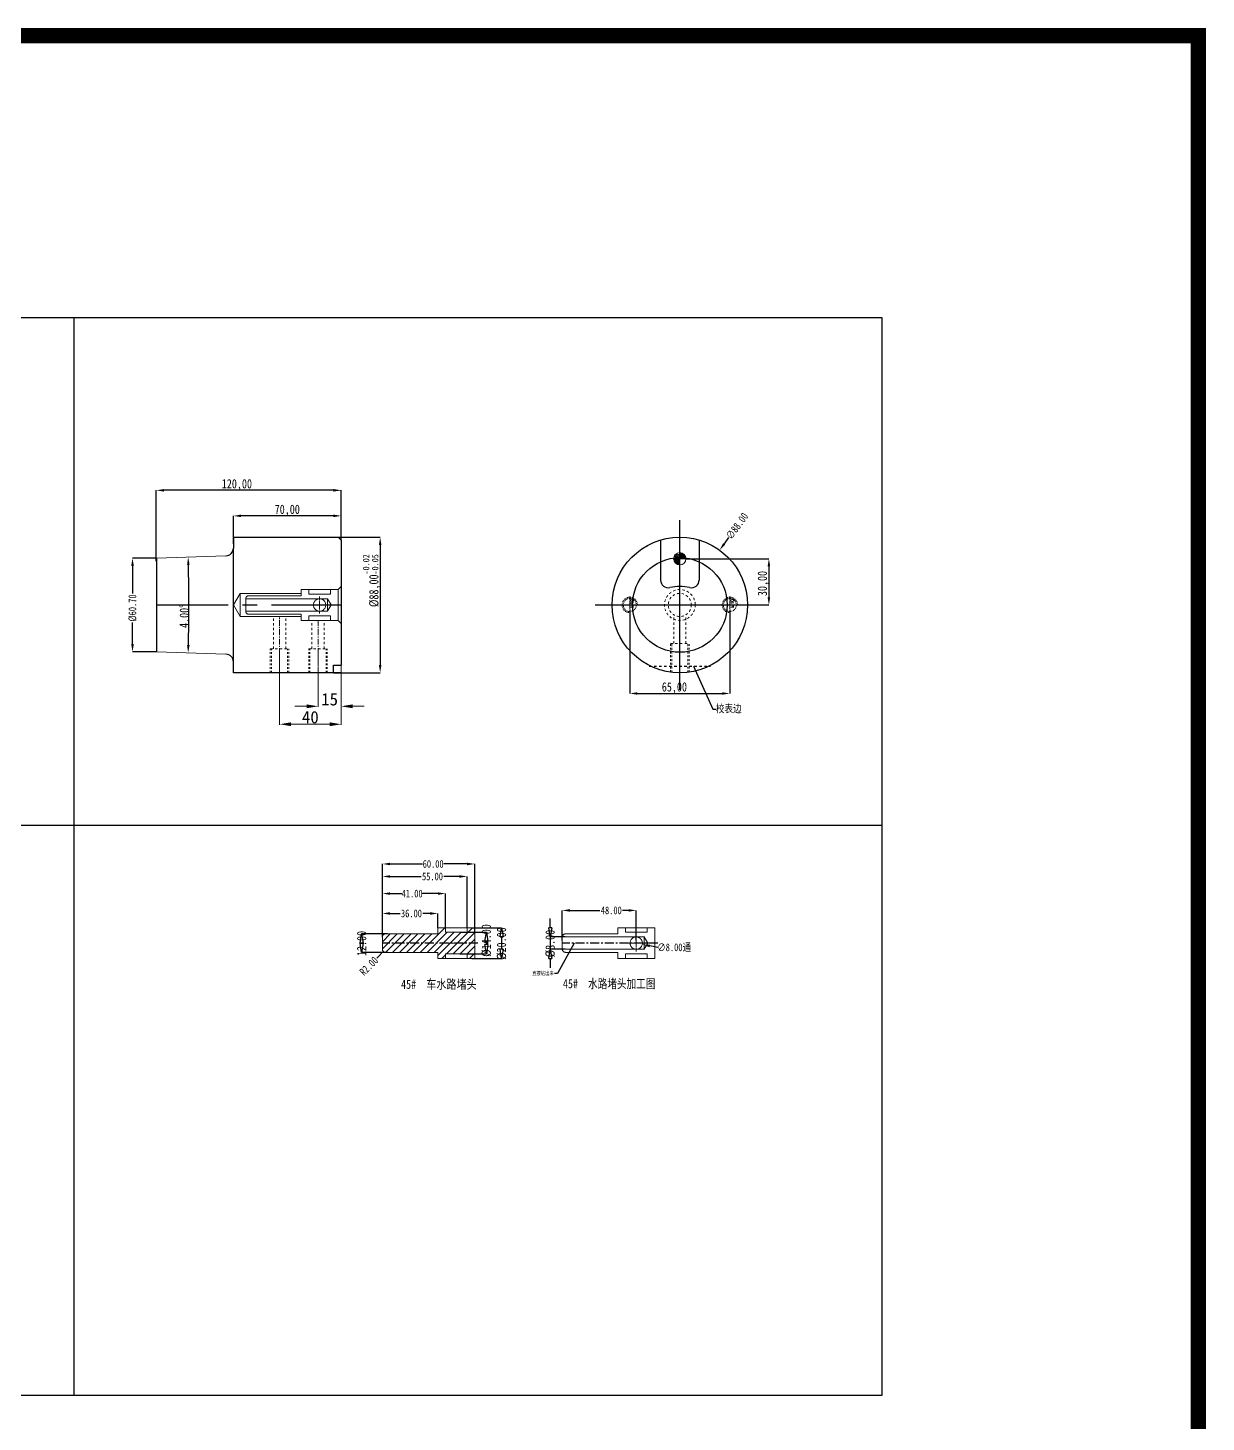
# Model space of a CAD drawing. Header units: millimetres. Extents: x 97 to 1722, y -6063 to 1553.
# Drawn here: x 957 to 1722, y 647 to 1553 of the extents above; entities that cross this region are included whole.
import ezdxf

# ---------------------------------------------------------------- set-up
doc = ezdxf.new("R2010")
doc.units = ezdxf.units.MM
doc.header["$LTSCALE"] = 16.335
doc.header["$PDMODE"] = 3
doc.header["$PDSIZE"] = 0.3125
for name, pattern in [('CENTER', [0.6, 0.375, -0.075, 0.075, -0.075]), ('HIDDEN', [0.2, 0.1, -0.1]), ('HIDDENX2', [0.75, 0.5, -0.25])]:
    doc.linetypes.add(name, pattern=pattern)
doc.layers.get('0').update_dxf_attribs({"linetype": 'CONTINUOUS'})
doc.layers.get('Defpoints').update_dxf_attribs({"linetype": 'CONTINUOUS'})
for name, color, linetype, lineweight in [('cool', 153, 'HIDDEN', 9), ('dim', 82, 'CONTINUOUS', 9), ('epin', 13, 'CONTINUOUS', 9), ('screw', 33, 'CONTINUOUS', 13), ('虚线', 6, 'HIDDENX2', 13)]:
    doc.layers.add(name, color=color, linetype=linetype, lineweight=lineweight)
doc.layers.add('DEFAULT_2', color=8, linetype='HIDDEN')
doc.styles.get("Standard").update_dxf_attribs({"font": 'txt', "width": 0.8})
doc.styles.add('TXT', font='txt.shx', dxfattribs={"bigfont": 'gbcbig.shx'})
doc.styles.add('TXT05', font='txt.shx', dxfattribs={"width": 0.5, "bigfont": 'gbcbig.shx'})
doc.styles.add('字体', font='SimSun.ttf', dxfattribs={"height": 8})
doc.dimstyles.new('AM_ISO', dxfattribs={"dimtxt": 5, "dimasz": 3, "dimexe": 0.5, "dimexo": 0, "dimgap": 0.5, "dimtad": 1, "dimdec": 1, "dimdsep": 46, "dimtxsty": '字体', "dimcen": 0, "dimclrd": 4, "dimclre": 4, "dimclrt": 4, "dimadec": 0, "dimazin": 2, "dimtp": 0.1, "dimtm": 0.1, "dimtfac": 0.71, "dimtdec": 1, "dimtofl": 0, "dimtmove": 0, "dimatfit": 3, "dimfxl": 0, "dimlwd": 13, "dimlwe": 13, "dimarcsym": 0})
doc.dimstyles.new('mold', dxfattribs={"dimtxt": 6, "dimasz": 5, "dimexe": 0, "dimexo": 0, "dimgap": 0, "dimtad": 1, "dimzin": 1, "dimtxsty": 'Standard', "dimcen": 0, "dimclrd": 4, "dimclre": 4, "dimclrt": 6, "dimazin": 0, "dimtfac": 1, "dimtofl": 0, "dimtmove": 0, "dimatfit": 3, "dimfxl": 0, "dimarcsym": 0})
doc.dimstyles.get("Standard").update_dxf_attribs({"dimtxt": 0.15625, "dimasz": 0.1875, "dimexe": 0.125, "dimexo": 0.0625, "dimtad": 0, "dimtih": 1, "dimtoh": 1, "dimdsep": 46, "dimtxsty": 'Standard', "dimcen": 0.09, "dimadec": 0, "dimazin": 0, "dimtp": 0.01, "dimtm": 0.01, "dimtfac": 1, "dimtofl": 0, "dimtmove": 0, "dimatfit": 3, "dimfxl": 0, "dimtolj": 1, "dimarcsym": 0})
doc.dimstyles.new('STANDARD$0', dxfattribs={"dimscale": 2, "dimtxt": 3, "dimasz": 3, "dimexe": 1.25, "dimexo": 0.625, "dimgap": 0.5, "dimtad": 0, "dimdsep": 46, "dimlunit": 6, "dimtxsty": 'Standard', "dimblk": 'CLOSEDBLANK', "dimcen": 0, "dimclrt": 2, "dimazin": 2, "dimtfac": 2, "dimtmove": 1, "dimatfit": 3, "dimfxl": 0, "dimtolj": 1, "dimtzin": 0, "dimarcsym": 0})

# ---------------------------------------------------------------- blocks, each defined once
blk = doc.blocks.new('_ClosedBlank')
at = {"color": 0, "linetype": 'ByBlock', "lineweight": -2}
for p, q in [((-1, 0.17), (0, 0)), ((-1, 0.17), (-1, -0.17)), ((0, 0), (-1, -0.17))]:
    blk.add_line(p, q, dxfattribs=at)
blk = doc.blocks.new('*D73')
at = {"color": 6, "lineweight": -2}
for p, q in [((1190.55, 964.53), (1173.84, 964.53)), ((1190.55, 952.53), (1173.84, 952.53))]:
    blk.add_line(p, q, dxfattribs=at)
at = {"layer": 'Defpoints', "color": 0}
for p in [(1190.55, 964.53), (1173.84, 952.53), (1190.55, 952.53)]:
    blk.add_point(p, dxfattribs=at)
at = {"color": 6, "lineweight": -2, "xscale": 6, "yscale": 6, "zscale": 6}
for p, rotation in [((1173.84, 964.53), 90), ((1173.84, 952.53), 270)]:
    blk.add_blockref('_ClosedBlank', p, dxfattribs=dict(at, rotation=rotation))
at = {"color": 4, "insert": (1173.84, 958.3), "char_height": 6, "attachment_point": 5, "rotation": 90}
blk.add_mtext('\\A1;12.00', dxfattribs=at)
blk = doc.blocks.new('*D74')
at = {"color": 4, "lineweight": -2}
for p, q in [((1187.31, 962.53), (1187.31, 977.78)), ((1192.31, 977.78), (1198.84, 977.78)), ((1218.31, 977.78), (1213.51, 977.78)), ((1223.31, 968.53), (1223.31, 977.78))]:
    blk.add_line(p, q, dxfattribs=at)
at = {"color": 4}
for points in [[(1192.31, 978.62), (1192.31, 976.95), (1187.31, 977.78)], [(1218.31, 978.62), (1218.31, 976.95), (1223.31, 977.78)]]:
    blk.add_solid(points, dxfattribs=at)
at = {"layer": 'Defpoints', "color": 0}
for p in [(1223.31, 977.78), (1187.31, 962.53), (1223.31, 968.53)]:
    blk.add_point(p, dxfattribs=at)
at = {"color": 6, "insert": (1206.17, 977.78), "char_height": 5, "attachment_point": 5}
blk.add_mtext('\\A1;36.00', dxfattribs=at)
blk = doc.blocks.new('*D75')
at = {"color": 4, "lineweight": -2}
for p, q in [((1187.31, 962.53), (1187.31, 990.69)), ((1192.31, 990.69), (1199.98, 990.69)), ((1223.31, 990.69), (1213.31, 990.69)), ((1228.31, 968.53), (1228.31, 990.69))]:
    blk.add_line(p, q, dxfattribs=at)
at = {"color": 4}
for points in [[(1192.31, 991.52), (1192.31, 989.86), (1187.31, 990.69)], [(1223.31, 991.52), (1223.31, 989.86), (1228.31, 990.69)]]:
    blk.add_solid(points, dxfattribs=at)
at = {"layer": 'Defpoints', "color": 0}
for p in [(1228.31, 990.69), (1187.31, 962.53), (1228.31, 968.53)]:
    blk.add_point(p, dxfattribs=at)
at = {"color": 6, "insert": (1206.64, 990.69), "char_height": 5, "attachment_point": 5}
blk.add_mtext('\\A1;41.00', dxfattribs=at)
blk = doc.blocks.new('*D76')
at = {"color": 4, "lineweight": -2}
for p, q in [((1187.31, 962.53), (1187.31, 1001.8)), ((1192.31, 1001.8), (1212.5, 1001.8)), ((1237.31, 1001.8), (1227.17, 1001.8)), ((1242.31, 968.53), (1242.31, 1001.8))]:
    blk.add_line(p, q, dxfattribs=at)
at = {"color": 4}
for points in [[(1192.31, 1002.63), (1192.31, 1000.96), (1187.31, 1001.8)], [(1237.31, 1002.63), (1237.31, 1000.96), (1242.31, 1001.8)]]:
    blk.add_solid(points, dxfattribs=at)
at = {"layer": 'Defpoints', "color": 0}
for p in [(1242.31, 1001.8), (1187.31, 962.53), (1242.31, 968.53)]:
    blk.add_point(p, dxfattribs=at)
at = {"color": 6, "insert": (1219.84, 1001.8), "char_height": 5, "attachment_point": 5}
blk.add_mtext('\\A1;55.00', dxfattribs=at)
blk = doc.blocks.new('*D77')
at = {"color": 4, "lineweight": -2}
for p, q in [((1187.31, 962.37), (1187.31, 1009.92)), ((1192.31, 1009.92), (1213.27, 1009.92)), ((1242.31, 1009.92), (1227.27, 1009.92)), ((1247.31, 964.81), (1247.31, 1009.92))]:
    blk.add_line(p, q, dxfattribs=at)
at = {"color": 4}
for points in [[(1192.31, 1010.75), (1192.31, 1009.09), (1187.31, 1009.92)], [(1242.31, 1010.75), (1242.31, 1009.09), (1247.31, 1009.92)]]:
    blk.add_solid(points, dxfattribs=at)
at = {"layer": 'Defpoints', "color": 0}
for p in [(1247.31, 1009.92), (1187.31, 962.37), (1247.31, 964.81)]:
    blk.add_point(p, dxfattribs=at)
at = {"color": 6, "insert": (1220.27, 1009.92), "char_height": 5, "attachment_point": 5}
blk.add_mtext('\\A1;60.00', dxfattribs=at)
blk = doc.blocks.new('*D78')
at = {"color": 6, "lineweight": -2}
for p, q in [((1237.66, 965.53), (1254.84, 965.53)), ((1237.66, 951.53), (1254.84, 951.53)), ((1254.84, 959.53), (1254.84, 957.53))]:
    blk.add_line(p, q, dxfattribs=at)
at = {"layer": 'Defpoints', "color": 0}
for p in [(1237.66, 965.53), (1237.66, 951.53), (1254.84, 951.53)]:
    blk.add_point(p, dxfattribs=at)
at = {"color": 6, "lineweight": -2, "xscale": 6, "yscale": 6, "zscale": 6}
for p, rotation in [((1254.84, 965.53), 90), ((1254.84, 951.53), 270)]:
    blk.add_blockref('_ClosedBlank', p, dxfattribs=dict(at, rotation=rotation))
at = {"color": 4, "insert": (1254.84, 960.22), "char_height": 6, "attachment_point": 5, "rotation": 90}
blk.add_mtext('\\A1;%%c14.00', dxfattribs=at)
blk = doc.blocks.new('*D79')
at = {"color": 4, "lineweight": -2}
blk.add_line((1366.02, 955.58), (1360.9, 956.66), dxfattribs=at)
at = {"color": 4}
blk.add_solid([(1361.07, 957.48), (1360.73, 955.85), (1356.01, 957.7)], dxfattribs=at)
at = {"layer": 'Defpoints', "color": 0}
for p in [(1348.18, 959.36), (1356.01, 957.7)]:
    blk.add_point(p, dxfattribs=at)
at = {"color": 6, "insert": (1376.75, 955.58), "char_height": 5, "attachment_point": 5}
blk.add_mtext('\\A1;∅8.00{\\fSimSun|b0|i0|c134|p2;通}', dxfattribs=at)
blk = doc.blocks.new('*D80')
at = {"color": 4, "lineweight": -2}
for p, q in [((1304.1, 960.25), (1304.1, 979.76)), ((1309.1, 979.76), (1328.55, 979.76)), ((1347.1, 979.76), (1343.21, 979.76)), ((1352.1, 960.25), (1352.1, 979.76))]:
    blk.add_line(p, q, dxfattribs=at)
at = {"color": 4}
for points in [[(1309.1, 980.59), (1309.1, 978.92), (1304.1, 979.76)], [(1347.1, 980.59), (1347.1, 978.92), (1352.1, 979.76)]]:
    blk.add_solid(points, dxfattribs=at)
at = {"layer": 'Defpoints', "color": 0}
for p in [(1304.1, 979.76), (1304.1, 960.25), (1352.1, 960.25)]:
    blk.add_point(p, dxfattribs=at)
at = {"color": 6, "insert": (1335.88, 979.76), "char_height": 5, "attachment_point": 5}
blk.add_mtext('\\A1;48.00', dxfattribs=at)
blk = doc.blocks.new('*D81')
at = {"color": 6, "lineweight": -2}
for p, q in [((1296.28, 968.53), (1296.28, 974.53)), ((1306.06, 962.53), (1296.28, 962.53)), ((1296.28, 962.53), (1296.28, 954.53)), ((1306.06, 954.53), (1296.28, 954.53)), ((1296.28, 948.53), (1296.28, 942.53))]:
    blk.add_line(p, q, dxfattribs=at)
at = {"layer": 'Defpoints', "color": 0}
for p in [(1306.06, 962.53), (1296.28, 954.53), (1306.06, 954.53)]:
    blk.add_point(p, dxfattribs=at)
at = {"color": 6, "lineweight": -2, "xscale": 6, "yscale": 6, "zscale": 6}
for p, rotation in [((1296.28, 962.53), 270), ((1296.28, 954.53), 90)]:
    blk.add_blockref('_ClosedBlank', p, dxfattribs=dict(at, rotation=rotation))
at = {"color": 4, "insert": (1296.28, 958.21), "char_height": 6, "attachment_point": 5, "rotation": 90}
blk.add_mtext('\\A1;%%c8.00', dxfattribs=at)
blk = doc.blocks.new('*D82')
at = {"color": 6, "lineweight": -2}
for p, q in [((1245.37, 968.53), (1264.72, 968.53)), ((1264.72, 962.53), (1264.72, 954.53)), ((1245.37, 948.53), (1264.72, 948.53))]:
    blk.add_line(p, q, dxfattribs=at)
at = {"layer": 'Defpoints', "color": 0}
for p in [(1245.37, 968.53), (1245.37, 948.53), (1264.72, 948.53)]:
    blk.add_point(p, dxfattribs=at)
at = {"color": 6, "lineweight": -2, "xscale": 6, "yscale": 6, "zscale": 6}
for p, rotation in [((1264.72, 968.53), 90), ((1264.72, 948.53), 270)]:
    blk.add_blockref('_ClosedBlank', p, dxfattribs=dict(at, rotation=rotation))
at = {"color": 4, "insert": (1264.72, 958.21), "char_height": 6, "attachment_point": 5, "rotation": 90}
blk.add_mtext('\\A1;%%c20.00', dxfattribs=at)
blk = doc.blocks.new('*D83')
at = {"color": 6, "lineweight": -2}
blk.add_line((1183.67, 948.85), (1185.79, 950.98), dxfattribs=at)
at = {"color": 6}
blk.add_solid([(1185.43, 951.33), (1186.14, 950.63), (1187.9, 953.11)], dxfattribs=at)
at = {"layer": 'Defpoints', "color": 0}
for p in [(1187.9, 953.11), (1189.31, 954.53)]:
    blk.add_point(p, dxfattribs=at)
at = {"color": 4, "insert": (1178.51, 943.64), "char_height": 5, "attachment_point": 5, "rotation": 45.25651}
blk.add_mtext('\\A1;R2.00', dxfattribs=at)
blk = doc.blocks.new('screw_m10_g')
at = {"layer": 'screw', "color": 1, "linetype": 'CENTER', "ltscale": 0.310989}
for p, q in [((-5.5, 0), (5.5, 0)), ((0, -5.5), (0, 5.5))]:
    blk.add_line(p, q, dxfattribs=at)
at = {"layer": 'screw', "color": 33, "linetype": 'HIDDEN', "ltscale": 0.310989}
blk.add_circle((0, 0), 4.25, dxfattribs=at)
at = {"layer": 'screw', "color": 92, "linetype": 'HIDDEN', "ltscale": 0.310989}
blk.add_arc((0, 0), 5, 270, 180, dxfattribs=at)
at = {"layer": 'screw', "color": 6, "style": 'TXT'}
blk.add_text('M10', height=2, dxfattribs=at).set_placement((-1.7, -2.5))
blk = doc.blocks.new('*D96')
at = {"color": 4, "lineweight": -2}
for p, q in [((1347.89, 1175.1), (1347.89, 1120.64)), ((1412.89, 1174.85), (1412.89, 1120.64)), ((1352.89, 1120.64), (1407.89, 1120.64))]:
    blk.add_line(p, q, dxfattribs=at)
at = {"color": 4}
for points in [[(1352.89, 1121.47), (1352.89, 1119.81), (1347.89, 1120.64)], [(1407.89, 1121.47), (1407.89, 1119.81), (1412.89, 1120.64)]]:
    blk.add_solid(points, dxfattribs=at)
at = {"layer": 'Defpoints', "color": 0}
for p in [(1347.89, 1175.1), (1412.89, 1174.85), (1412.89, 1120.64)]:
    blk.add_point(p, dxfattribs=at)
at = {"color": 6, "insert": (1376.86, 1124.14), "char_height": 6, "attachment_point": 5}
blk.add_mtext('65,00', dxfattribs=at)
blk = doc.blocks.new('epin_ejp_8')
at = {"layer": 'epin'}
h = blk.add_hatch(dxfattribs=at)
h.set_pattern_fill('_ANSI31', color=123, scale=0.2, angle=90, style=0)
h.set_pattern_definition([(135, (-2379.60465, -763.0214), (-0.4490128, -0.4490128), [])])
h.paths.add_polyline_path([(0, 4, 0.414214), (-4, 0), (0, 0)])
h.paths.add_polyline_path([(4, 0), (0, 0), (0, -4, 0.414214)])
at = {"layer": 'epin', "color": 1, "linetype": 'CENTER', "ltscale": 0.248791}
for p, q in [((-4.4, 0), (4.4, 0)), ((0, -4.4), (0, 4.4))]:
    blk.add_line(p, q, dxfattribs=at)
at = {"layer": 'epin'}
blk.add_circle((0, 0), 4, dxfattribs=at)
at = {"layer": 'epin', "color": 6, "style": 'TXT05', "width": 0.5}
blk.add_text('%%c8', height=2.8, dxfattribs=at).set_placement((0.16, 0.4))
blk = doc.blocks.new('*D97')
at = {"color": 4, "lineweight": -2}
for p, q in [((1384.79, 1208.1), (1438.21, 1208.1)), ((1438.21, 1203.1), (1438.21, 1183.1)), ((1400.54, 1178.1), (1438.21, 1178.1))]:
    blk.add_line(p, q, dxfattribs=at)
at = {"color": 4}
for points in [[(1437.37, 1203.1), (1439.04, 1203.1), (1438.21, 1208.1)], [(1437.37, 1183.1), (1439.04, 1183.1), (1438.21, 1178.1)]]:
    blk.add_solid(points, dxfattribs=at)
at = {"layer": 'Defpoints', "color": 0}
for p in [(1384.79, 1208.1), (1400.54, 1178.1), (1438.21, 1178.1)]:
    blk.add_point(p, dxfattribs=at)
at = {"color": 6, "insert": (1434.71, 1192.03), "char_height": 6, "attachment_point": 5, "rotation": 90}
blk.add_mtext('30,00', dxfattribs=at)
blk = doc.blocks.new('*D98')
at = {"color": 4, "lineweight": -2}
blk.add_line((1412.06, 1221.83), (1409.13, 1217.78), dxfattribs=at)
at = {"color": 4}
blk.add_solid([(1408.46, 1218.27), (1409.81, 1217.3), (1406.2, 1213.73)], dxfattribs=at)
at = {"layer": 'Defpoints', "color": 0}
for p in [(1406.2, 1213.73), (1354.59, 1142.46)]:
    blk.add_point(p, dxfattribs=at)
at = {"color": 6, "insert": (1417.54, 1229.39), "char_height": 5, "attachment_point": 5, "rotation": 54.09208}
blk.add_mtext('\\A1;∅88.00', dxfattribs=at)
blk = doc.blocks.new('*D101')
at = {"color": 4, "lineweight": -2}
for p, q in [((1090.56, 1217.87), (1090.56, 1235.96)), ((1155.56, 1235.96), (1095.56, 1235.96)), ((1160.56, 1220.1), (1160.56, 1235.96))]:
    blk.add_line(p, q, dxfattribs=at)
at = {"color": 4}
for points in [[(1095.56, 1236.8), (1095.56, 1235.13), (1090.56, 1235.96)], [(1155.56, 1236.8), (1155.56, 1235.13), (1160.56, 1235.96)]]:
    blk.add_solid(points, dxfattribs=at)
at = {"layer": 'Defpoints', "color": 0}
for p in [(1090.56, 1235.96), (1090.56, 1217.87), (1160.56, 1220.1)]:
    blk.add_point(p, dxfattribs=at)
at = {"color": 6, "insert": (1125.56, 1239.46), "char_height": 6, "attachment_point": 5}
blk.add_mtext('70,00', dxfattribs=at)
blk = doc.blocks.new('*D102')
at = {"color": 4, "lineweight": -2}
for p, q in [((1040.56, 1206.63), (1040.56, 1252.54)), ((1155.56, 1252.54), (1045.56, 1252.54)), ((1160.56, 1220.1), (1160.56, 1252.54))]:
    blk.add_line(p, q, dxfattribs=at)
at = {"color": 4}
for points in [[(1045.56, 1253.38), (1045.56, 1251.71), (1040.56, 1252.54)], [(1155.56, 1253.38), (1155.56, 1251.71), (1160.56, 1252.54)]]:
    blk.add_solid(points, dxfattribs=at)
at = {"layer": 'Defpoints', "color": 0}
for p in [(1040.56, 1252.54), (1160.56, 1220.1), (1040.56, 1206.63)]:
    blk.add_point(p, dxfattribs=at)
at = {"color": 6, "insert": (1092.87, 1256.04), "char_height": 6, "attachment_point": 5}
blk.add_mtext('120,00', dxfattribs=at)
blk = doc.blocks.new('*D105')
at = {"color": 4, "lineweight": -2}
for p, q in [((1040.56, 1208.45), (1025.11, 1208.45)), ((1025.11, 1203.45), (1025.11, 1185.48)), ((1025.11, 1152.75), (1025.11, 1166.82)), ((1040.56, 1147.75), (1025.11, 1147.75))]:
    blk.add_line(p, q, dxfattribs=at)
at = {"color": 4}
for points in [[(1024.28, 1203.45), (1025.94, 1203.45), (1025.11, 1208.45)], [(1024.28, 1152.75), (1025.94, 1152.75), (1025.11, 1147.75)]]:
    blk.add_solid(points, dxfattribs=at)
at = {"layer": 'Defpoints', "color": 0}
for p in [(1040.56, 1208.45), (1025.11, 1147.75), (1040.56, 1147.75)]:
    blk.add_point(p, dxfattribs=at)
at = {"color": 6, "insert": (1025.11, 1176.15), "char_height": 5, "attachment_point": 5, "rotation": 90}
blk.add_mtext('\\A1;%%c60.70', dxfattribs=at)
blk = doc.blocks.new('*D104')
at = {"color": 4, "linetype": 'Continuous', "lineweight": -2}
blk.add_arc((171.48, 1178.1), 890.25, 358.3218, 1.6782, dxfattribs=at)
at = {"color": 4}
for points in [[(1060.52, 1204.14), (1062.18, 1204.2), (1061.19, 1209.17)], [(1062.18, 1152), (1060.52, 1152.05), (1061.19, 1147.03)]]:
    blk.add_solid(points, dxfattribs=at)
at = {"layer": 'Defpoints', "color": 0}
for p in [(1030.56, 1208.1), (1085.74, 1210.02), (1061.67, 1188.46), (1030.56, 1148.1), (1085.74, 1146.17)]:
    blk.add_point(p, dxfattribs=at)
at = {"color": 6, "insert": (1058.7, 1170.89), "char_height": 6, "attachment_point": 5, "rotation": 89.53451}
blk.add_mtext('4.00°', dxfattribs=at)
blk = doc.blocks.new('*D103')
at = {"color": 4, "lineweight": -2}
for p, q in [((1158.56, 1222.1), (1185.86, 1222.1)), ((1185.86, 1217.1), (1185.86, 1139.1)), ((1155.56, 1134.1), (1185.86, 1134.1))]:
    blk.add_line(p, q, dxfattribs=at)
at = {"color": 4}
for points in [[(1185.03, 1217.1), (1186.69, 1217.1), (1185.86, 1222.1)], [(1185.03, 1139.1), (1186.69, 1139.1), (1185.86, 1134.1)]]:
    blk.add_solid(points, dxfattribs=at)
at = {"layer": 'Defpoints', "color": 0}
for p in [(1158.56, 1222.1), (1155.56, 1134.1), (1185.86, 1134.1)]:
    blk.add_point(p, dxfattribs=at)
at = {"color": 6, "insert": (1180.46, 1193.91), "char_height": 6, "attachment_point": 5, "rotation": 90}
blk.add_mtext('%%C88,00{\\H0.7x;\\S-0.02^ -0.05;}', dxfattribs=at)
blk = doc.blocks.new('*D106')
at = {"color": 4, "linetype": 'Continuous', "lineweight": 15}
for p, q in [((1160.56, 1141.2), (1160.56, 1100.36)), ((1120.56, 1138.77), (1120.56, 1100.36)), ((1128.06, 1100.66), (1153.06, 1100.66))]:
    blk.add_line(p, q, dxfattribs=at)
at = {"color": 4}
for points in [[(1128.06, 1101.91), (1128.06, 1099.41), (1120.56, 1100.66)], [(1153.06, 1101.91), (1153.06, 1099.41), (1160.56, 1100.66)]]:
    blk.add_solid(points, dxfattribs=at)
at = {"layer": 'Defpoints', "color": 0}
for p in [(1160.56, 1141.5), (1120.56, 1139.07), (1160.56, 1100.66)]:
    blk.add_point(p, dxfattribs=at)
at = {"color": 4, "insert": (1140.56, 1105.16), "char_height": 8, "attachment_point": 5, "style": '字体'}
blk.add_mtext('40', dxfattribs=at)
blk = doc.blocks.new('*D107')
at = {"color": 4, "linetype": 'Continuous', "lineweight": 15}
for p, q in [((1160.56, 1141.5), (1160.56, 1112)), ((1145.56, 1138.2), (1145.56, 1112)), ((1138.06, 1112.3), (1130.56, 1112.3)), ((1168.06, 1112.3), (1175.56, 1112.3))]:
    blk.add_line(p, q, dxfattribs=at)
at = {"color": 4}
for points in [[(1138.06, 1113.55), (1138.06, 1111.05), (1145.56, 1112.3)], [(1168.06, 1113.55), (1168.06, 1111.05), (1160.56, 1112.3)]]:
    blk.add_solid(points, dxfattribs=at)
at = {"layer": 'Defpoints', "color": 0}
for p in [(1160.56, 1141.8), (1145.56, 1138.5), (1145.56, 1112.3)]:
    blk.add_point(p, dxfattribs=at)
at = {"color": 4, "insert": (1153.06, 1116.8), "char_height": 8, "attachment_point": 5, "style": '字体'}
blk.add_mtext('15', dxfattribs=at)

msp = doc.modelspace()

# ---------------------------------------------------------------- hatches: boundary and pattern name
h = msp.add_hatch()
h.set_pattern_fill('ANSI31', color=4, style=0)
h.set_pattern_definition([(45, (0, 171.698), (-2.245064, 2.245064), [])])
h.paths.add_polyline_path([(1228.306, 965.53), (1228.306, 968.53), (1223.306, 968.53), (1223.306, 964.53), (1189.306, 964.53, 0.4142136), (1187.306, 962.53), (1187.306, 958.53), (1247.306, 958.53), (1247.306, 968.53), (1242.306, 968.53), (1242.306, 965.53)])
h.paths.add_polyline_path([(1187.306, 958.53), (1187.306, 954.53, 0.4142136), (1189.306, 952.53), (1223.306, 952.53), (1223.306, 948.53), (1228.306, 948.53), (1228.306, 951.53), (1242.306, 951.53), (1242.306, 948.53), (1247.306, 948.53), (1247.306, 958.53)])

# ---------------------------------------------------------------- linework, layer by layer
at = {"ltscale": 0.5}
for p, q in [((986.902, 1364.778), (986.902, 664.739)), ((298.132, 1035.152), (986.902, 1035.152))]:
    msp.add_line(p, q, dxfattribs=at)
at = {"color": 1, "linetype": 'CENTER', "ltscale": 50.8}
for p, q in [((1380.394, 1123.097), (1380.394, 1233.097)), ((1325.394, 1178.097), (1435.394, 1178.097))]:
    msp.add_line(p, q, dxfattribs=at)
for p, q in [((1090.565, 1222.097), (1090.565, 1215.02)), ((1090.565, 1222.097), (1158.565, 1222.096)), ((1090.565, 1141.173), (1090.565, 1215.02)), ((1158.565, 1222.096), (1160.565, 1220.096)), ((1160.565, 1220.096), (1160.565, 1139.097)), ((1040.565, 1208.446), (1040.565, 1147.747)), ((1090.565, 1134.096), (1090.565, 1141.173)), ((1160.565, 1134.096), (1090.565, 1134.096)), ((1155.565, 1134.097), (1155.565, 1139.097)), ((1155.565, 1139.097), (1160.565, 1139.097)), ((986.902, 1035.152), (1511.423, 1035.152))]:
    msp.add_line(p, q)
at = {"color": 3}
for p, q in [((1367.894, 1220.284), (1367.894, 1194.284)), ((1392.894, 1220.284), (1392.894, 1194.284))]:
    msp.add_line(p, q, dxfattribs=at)
at = {"lineweight": 0}
for p, q in [((1040.565, 1208.446), (1085.739, 1210.024)), ((1040.565, 1147.748), (1085.739, 1146.17))]:
    msp.add_line(p, q, dxfattribs=at)
at = {"color": 1, "linetype": 'CENTER', "ltscale": 7.62}
msp.add_line((1040.565, 1178.097), (1160.565, 1178.097), dxfattribs=at)
at = {"color": 1, "linetype": 'CENTER', "ltscale": 0.970285}
for p, q in [((1249.306, 958.53), (1187.306, 958.53)), ((1366.097, 958.53), (1304.097, 958.53))]:
    msp.add_line(p, q, dxfattribs=at)
at = {"color": 3, "const_width": 10}
msp.add_lwpolyline([(102.476, 1547.832), (1717.02, 1547.832), (1717.02, -6057.882), (102.476, -6057.882)], close=True, dxfattribs=at)
msp.add_lwpolyline([(298.132, 1364.778), (1511.423, 1364.778), (1511.423, 664.739), (298.132, 664.739)], close=True)
for radius in [44, 30.7]:
    msp.add_circle((1380.394, 1178.097), radius)
for centre, start, end in [((1085.565, 1215.02), 272, 359.999994), ((1085.565, 1141.173), 0, 88)]:
    msp.add_arc(centre, 5, start, end)
at = {"color": 3}
for centre, radius, start, end in [((1372.894, 1194.284), 5, 180, 282.373625), ((1380.394, 1160.097), 30, 77.626375, 102.373625), ((1387.894, 1194.284), 5, 257.626375, 0)]:
    msp.add_arc(centre, radius, start, end, dxfattribs=at)
at = {"layer": 'cool', "ltscale": 0.932966}
for p, q in [((1116.565, 1149.596), (1116.565, 1170.597)), ((1124.565, 1149.596), (1124.565, 1170.597)), ((1141.565, 1149.596), (1141.565, 1168.097)), ((1149.565, 1149.596), (1149.565, 1168.097)), ((1376.394, 1153.096), (1376.394, 1170.597)), ((1384.394, 1153.096), (1384.394, 1170.597)), ((1374.394, 1153.096), (1386.394, 1153.096)), ((1114.565, 1149.596), (1126.565, 1149.596)), ((1139.565, 1149.596), (1151.565, 1149.596))]:
    msp.add_line(p, q, dxfattribs=at)
at = {"layer": 'cool', "color": 1, "linetype": 'CENTER', "ltscale": 0.621977}
for p, q in [((1120.565, 1134.097), (1120.565, 1170.597)), ((1145.565, 1134.097), (1145.565, 1168.097)), ((1380.394, 1138.096), (1380.394, 1170.597))]:
    msp.add_line(p, q, dxfattribs=at)
at = {"layer": 'cool', "ltscale": 0.932966}
for radius in [10, 7.5]:
    msp.add_circle((1380.394, 1178.097), radius, dxfattribs=at)
at = {"layer": 'DEFAULT_2', "color": 8, "linetype": 'HIDDEN'}
msp.add_line((1360.394, 1138.364), (1400.394, 1138.364), dxfattribs=at)
at = {"layer": 'screw', "color": 92, "linetype": 'HIDDEN', "ltscale": 0.746373}
for p, q in [((1374.394, 1134.465), (1374.394, 1153.096)), ((1386.394, 1134.465), (1386.394, 1153.096)), ((1114.565, 1134.097), (1114.565, 1149.596)), ((1126.565, 1134.097), (1126.565, 1149.596)), ((1139.565, 1134.097), (1139.565, 1149.596)), ((1151.565, 1134.097), (1151.565, 1149.596))]:
    msp.add_line(p, q, dxfattribs=at)
at = {"layer": 'screw', "linetype": 'HIDDEN', "ltscale": 0.746373}
for p, q in [((1375.144, 1134.379), (1375.144, 1153.096)), ((1385.644, 1134.379), (1385.644, 1153.096)), ((1115.315, 1134.097), (1115.315, 1149.596)), ((1125.815, 1134.097), (1125.815, 1149.596)), ((1140.315, 1134.097), (1140.315, 1149.596)), ((1150.815, 1134.097), (1150.815, 1149.596))]:
    msp.add_line(p, q, dxfattribs=at)
at = {"layer": 'screw', "color": 1, "linetype": 'CENTER', "ltscale": 0.466483}
for p, q in [((1120.565, 1134.097), (1120.565, 1149.596)), ((1145.565, 1134.097), (1145.565, 1149.596))]:
    msp.add_line(p, q, dxfattribs=at)
at = {"layer": '虚线', "ltscale": 10}
for p, q in [((1134.565, 1188.097), (1134.565, 1184.097)), ((1158.565, 1188.097), (1134.565, 1188.097)), ((1139.565, 1188.097), (1139.565, 1185.097)), ((1153.565, 1188.097), (1153.565, 1185.097)), ((1158.565, 1188.097), (1160.565, 1190.097)), ((1158.565, 1188.097), (1158.565, 1168.097)), ((1090.565, 1178.097), (1094.895, 1185.597)), ((1090.565, 1178.097), (1094.895, 1170.597)), ((1134.565, 1185.597), (1094.895, 1185.597)), ((1094.895, 1185.597), (1094.895, 1170.597)), ((1098.565, 1182.097), (1151.689, 1182.097)), ((1098.565, 1174.097), (1098.565, 1182.097)), ((1134.565, 1184.097), (1100.565, 1184.097)), ((1153.565, 1185.097), (1139.565, 1185.097)), ((1153.986, 1178.114), (1151.667, 1174.097)), ((1151.687, 1182.097), (1151.669, 1174.101)), ((1153.986, 1178.114), (1151.687, 1182.097)), ((1134.565, 1170.597), (1094.895, 1170.597)), ((1098.565, 1174.097), (1151.667, 1174.097)), ((1134.565, 1172.097), (1100.565, 1172.097)), ((1134.565, 1168.097), (1134.565, 1172.097)), ((1158.565, 1168.097), (1134.565, 1168.097)), ((1139.565, 1168.097), (1139.565, 1171.097)), ((1153.565, 1171.097), (1139.565, 1171.097)), ((1153.565, 1168.097), (1153.565, 1171.097)), ((1158.565, 1168.097), (1160.565, 1166.097)), ((1187.306, 954.53), (1187.306, 962.53)), ((1223.306, 964.53), (1189.306, 964.53)), ((1223.306, 968.53), (1223.306, 964.53)), ((1247.306, 968.53), (1223.306, 968.53)), ((1228.306, 968.53), (1228.306, 965.53)), ((1242.306, 965.53), (1228.306, 965.53)), ((1242.306, 968.53), (1242.306, 965.53)), ((1247.306, 968.53), (1247.306, 948.53)), ((1304.097, 962.53), (1357.222, 962.53)), ((1304.097, 954.53), (1304.097, 962.53)), ((1340.097, 964.53), (1306.097, 964.53)), ((1340.097, 968.53), (1340.097, 964.53)), ((1364.097, 968.53), (1340.097, 968.53)), ((1345.097, 968.53), (1345.097, 965.53)), ((1359.097, 965.53), (1345.097, 965.53)), ((1357.22, 962.53), (1357.201, 954.534)), ((1359.519, 958.547), (1357.22, 962.53)), ((1359.097, 968.53), (1359.097, 965.53)), ((1364.097, 968.53), (1364.097, 948.53)), ((1223.306, 952.53), (1189.306, 952.53)), ((1223.306, 948.53), (1223.306, 952.53)), ((1228.306, 948.53), (1228.306, 951.53)), ((1242.306, 951.53), (1228.306, 951.53)), ((1242.306, 948.53), (1242.306, 951.53)), ((1304.097, 954.53), (1357.199, 954.53)), ((1340.097, 952.53), (1306.097, 952.53)), ((1340.097, 948.53), (1340.097, 952.53)), ((1345.097, 948.53), (1345.097, 951.53)), ((1359.097, 951.53), (1345.097, 951.53)), ((1359.519, 958.547), (1357.199, 954.53)), ((1359.097, 948.53), (1359.097, 951.53)), ((1247.306, 948.53), (1223.306, 948.53)), ((1364.097, 948.53), (1340.097, 948.53))]:
    msp.add_line(p, q, dxfattribs=at)
at = {"layer": '虚线', "color": 1, "linetype": 'CENTER', "ltscale": 0.310989}
for p, q in [((1141.065, 1178.097), (1152.065, 1178.097)), ((1146.565, 1172.597), (1146.565, 1183.597)), ((1352.097, 953.03), (1352.097, 964.03)), ((1229.806, 958.53), (1240.806, 958.53)), ((1346.597, 958.53), (1357.597, 958.53))]:
    msp.add_line(p, q, dxfattribs=at)
at = {"layer": '虚线', "ltscale": 10}
for centre in [(1146.565, 1178.097), (1352.097, 958.53)]:
    msp.add_circle(centre, 4, dxfattribs=at)
for centre, start, end in [((1100.565, 1182.097), 90, 180), ((1100.565, 1174.097), 180, 270), ((1189.306, 962.53), 90, 180), ((1306.097, 962.53), 90, 180), ((1189.306, 954.53), 180, 270), ((1306.097, 954.53), 180, 270)]:
    msp.add_arc(centre, 2, start, end, dxfattribs=at)

# ---------------------------------------------------------------- block references
at = {"layer": 'epin', "ltscale": 0.5, "rotation": 90}
msp.add_blockref('epin_ejp_8', (1380.394, 1208.097), dxfattribs=at)
at = {"layer": 'screw', "color": 4, "rotation": 90}
for p in [(1347.894, 1178.097), (1412.894, 1178.097)]:
    msp.add_blockref('screw_m10_g', p, dxfattribs=at)

# ---------------------------------------------------------------- texts
at = {"char_height": 6, "attachment_point": 1}
for s, insert, width in [('{\\fSimSun|b0|i0|c134|p2;45#  车水路堵头}', (1199.445, 934.827), 71.53055), ('45#  水路堵头加工图', (1304.488, 935.214), 112.70014)]:
    msp.add_mtext(s, dxfattribs=dict(at, insert=insert, width=width))
at = {"layer": 'dim', "color": 4, "insert": (1403.738, 1110.5), "char_height": 5, "attachment_point": 4}
msp.add_mtext('\\A1;{\\fSimSun|b0|i0|c134|p2;校表边}', dxfattribs=at)
at = {"layer": 'dim', "insert": (1298.555, 938.848), "char_height": 2.5, "attachment_point": 6}
msp.add_mtext('\\A1;{\\fSimSun|b0|i0|c134|p2;直接钻出来}', dxfattribs=at)

# ---------------------------------------------------------------- dimensions: what is measured, and where the dimension line sits
at = {"color": 6}
for base, p2, picture, middle in [((1040.565, 1252.543), (1040.565, 1206.628), '*D102', (1092.87, 1252.543)), ((1090.565, 1235.965), (1090.565, 1217.871), '*D101', (1125.565, 1235.965))]:
    dim = msp.add_linear_dim(base=base, p1=(1160.565, 1220.096), p2=p2, dimstyle='mold', dxfattribs=at)
    dim.commit()
    dim.dimension.update_dxf_attribs({"geometry": picture, "text_midpoint": middle, "dimtype": 160})
at = {"color": 3}
dim = msp.add_diameter_dim_2p(p1=(1354.589, 1142.458), p2=(1406.199, 1213.735), dimstyle='Standard', override={"dimtxt": 5, "dimasz": 5, "dimexe": 0, "dimexo": 0, "dimgap": 0, "dimtih": 0, "dimtoh": 0, "dimzin": 0, "dimcen": 0, "dimclrd": 4, "dimclre": 4, "dimclrt": 6, "dimtp": 0, "dimtm": 0, "dimtzin": 0}, dxfattribs=at)
dim.commit()
dim.dimension.update_dxf_attribs({"geometry": '*D98', "text_midpoint": (1417.538, 1229.394)})
at = {"color": 6}
dim = msp.add_linear_dim(base=(1185.858, 1134.097), p1=(1158.565, 1222.096), p2=(1155.565, 1134.097), angle=90, text='%%C<>{\\H0.7x;\\S-0.02^ -0.05;}', dimstyle='mold', dxfattribs=at)
dim.commit()
dim.dimension.update_dxf_attribs({"geometry": '*D103', "text_midpoint": (1185.858, 1193.906), "dimtype": 160})
for base, p1, p2, override, picture, middle in [((1025.11, 1147.747), (1040.565, 1208.446), (1040.565, 1147.747), {"dimscale": 1, "dimtxt": 5, "dimasz": 5, "dimexe": 0, "dimexo": 0, "dimgap": 0, "dimzin": 0, "dimlunit": 2, "dimclrd": 4, "dimclre": 4, "dimclrt": 6, "dimazin": 0, "dimtp": 0.01, "dimtm": 0.01, "dimtfac": 1, "dimtofl": 0, "dimtmove": 0, "dimfxl": 1.25}, '*D105', (1025.11, 1176.15)), ((1254.841, 951.53), (1237.66, 965.53), (1237.66, 951.53), {"dimexe": 0, "dimexo": 0, "dimgap": 0, "dimzin": 0, "dimclrd": 6, "dimclre": 6, "dimclrt": 4}, '*D78', (1254.841, 960.22)), ((1264.719, 948.53), (1245.369, 968.53), (1245.369, 948.53), {"dimexe": 0, "dimexo": 0, "dimgap": 0, "dimzin": 0, "dimclrd": 6, "dimclre": 6, "dimclrt": 4}, '*D82', (1264.719, 958.21)), ((1296.28, 954.53), (1306.059, 962.53), (1306.059, 954.53), {"dimtxt": 3, "dimexe": 0, "dimexo": 0, "dimgap": 0, "dimzin": 0, "dimclrd": 6, "dimclre": 6, "dimclrt": 4}, '*D81', (1296.28, 958.214))]:
    dim = msp.add_linear_dim(base=base, p1=p1, p2=p2, angle=90, text='%%c<>', dimstyle='STANDARD$0', override=override)
    dim.commit()
    dim.dimension.update_dxf_attribs({"geometry": picture, "text_midpoint": middle, "dimtype": 160})
dim = msp.add_angular_dim_2l(base=(1061.671, 1188.455), line1=((1030.565, 1148.097), (1085.739, 1146.17)), line2=((1030.565, 1208.097), (1085.739, 1210.024)), dimstyle='mold', override={"dimtxt": 6, "dimasz": 5, "dimexe": 0, "dimexo": 0, "dimgap": 0, "dimdsep": 46, "dimclrd": 4, "dimclre": 4, "dimclrt": 6})
dim.commit()
dim.dimension.update_dxf_attribs({"geometry": '*D104', "text_midpoint": (1061.702, 1170.864), "dimtype": 162})
for base, p1, p2, angle, picture, middle in [((1438.206, 1178.097), (1384.794, 1208.097), (1400.543, 1178.097), 90, '*D97', (1438.206, 1192.026)), ((1412.894, 1120.639), (1347.894, 1175.097), (1412.894, 1174.846), 180, '*D96', (1376.856, 1120.639))]:
    dim = msp.add_linear_dim(base=base, p1=p1, p2=p2, angle=angle, dimstyle='mold', dxfattribs=at)
    dim.commit()
    dim.dimension.update_dxf_attribs({"geometry": picture, "text_midpoint": middle, "dimtype": 160})
for base, p1, p2, dimstyle, override, picture, middle in [((1160.565, 1100.656), (1120.565, 1139.075), (1160.565, 1141.495), 'AM_ISO', {"dimtxt": 8, "dimasz": 7.5, "dimexe": 0.3, "dimexo": 0.3, "dimdec": 2, "dimtdec": 2, "dimfxl": 1.25, "dimlwd": 15, "dimlwe": 15}, '*D106', (1140.565, 1100.656)), ((1247.306, 1009.922), (1187.306, 962.375), (1247.306, 964.808), 'STANDARD$0', {"dimscale": 1, "dimtxt": 5, "dimasz": 5, "dimexe": 0, "dimexo": 0, "dimgap": 0, "dimtih": 1, "dimtoh": 1, "dimzin": 0, "dimlunit": 2, "dimclrd": 4, "dimclre": 4, "dimclrt": 6, "dimazin": 0, "dimtp": 0.01, "dimtm": 0.01, "dimtfac": 1, "dimtofl": 0, "dimtmove": 0, "dimfxl": 1.25}, '*D77', (1220.271, 1009.922)), ((1242.306, 1001.798), (1187.306, 962.53), (1242.306, 968.53), 'STANDARD$0', {"dimscale": 1, "dimtxt": 5, "dimasz": 5, "dimexe": 0, "dimexo": 0, "dimgap": 0, "dimtih": 1, "dimtoh": 1, "dimzin": 0, "dimlunit": 2, "dimclrd": 4, "dimclre": 4, "dimclrt": 6, "dimazin": 0, "dimtp": 0.01, "dimtm": 0.01, "dimtfac": 1, "dimtofl": 0, "dimtmove": 0, "dimfxl": 1.25}, '*D76', (1219.836, 1001.798)), ((1228.306, 990.691), (1187.306, 962.53), (1228.306, 968.53), 'STANDARD$0', {"dimscale": 1, "dimtxt": 5, "dimasz": 5, "dimexe": 0, "dimexo": 0, "dimgap": 0, "dimtih": 1, "dimtoh": 1, "dimzin": 0, "dimlunit": 2, "dimclrd": 4, "dimclre": 4, "dimclrt": 6, "dimazin": 0, "dimtp": 0.01, "dimtm": 0.01, "dimtfac": 1, "dimtofl": 0, "dimtmove": 0, "dimfxl": 1.25}, '*D75', (1206.643, 990.691)), ((1223.306, 977.784), (1187.306, 962.53), (1223.306, 968.53), 'STANDARD$0', {"dimscale": 1, "dimtxt": 5, "dimasz": 5, "dimexe": 0, "dimexo": 0, "dimgap": 0, "dimtih": 1, "dimtoh": 1, "dimzin": 0, "dimlunit": 2, "dimclrd": 4, "dimclre": 4, "dimclrt": 6, "dimazin": 0, "dimtp": 0.01, "dimtm": 0.01, "dimtfac": 1, "dimtofl": 0, "dimtmove": 0, "dimfxl": 1.25}, '*D74', (1206.175, 977.784)), ((1304.097, 979.758), (1352.097, 960.248), (1304.097, 960.248), 'STANDARD$0', {"dimscale": 1, "dimtxt": 5, "dimasz": 5, "dimexe": 0, "dimexo": 0, "dimgap": 0, "dimtih": 1, "dimtoh": 1, "dimzin": 0, "dimlunit": 2, "dimclrd": 4, "dimclre": 4, "dimclrt": 6, "dimazin": 0, "dimtp": 0.01, "dimtm": 0.01, "dimtfac": 1, "dimtofl": 0, "dimtmove": 0, "dimfxl": 1.25}, '*D80', (1335.879, 979.758))]:
    dim = msp.add_linear_dim(base=base, p1=p1, p2=p2, dimstyle=dimstyle, override=override)
    dim.commit()
    dim.dimension.update_dxf_attribs({"geometry": picture, "text_midpoint": middle, "dimtype": 160})
dim = msp.add_linear_dim(base=(1145.565, 1112.302), p1=(1160.565, 1141.795), p2=(1145.565, 1138.499), dimstyle='AM_ISO', override={"dimtxt": 8, "dimasz": 7.5, "dimexe": 0.3, "dimexo": 0.3, "dimdec": 2, "dimtdec": 2, "dimfxl": 1.25, "dimlwd": 15, "dimlwe": 15})
dim.commit()
dim.dimension.update_dxf_attribs({"geometry": '*D107', "text_midpoint": (1153.065, 1116.802)})
dim = msp.add_linear_dim(base=(1173.839, 952.53), p1=(1190.55, 964.53), p2=(1190.55, 952.53), angle=90, dimstyle='STANDARD$0', override={"dimexe": 0, "dimexo": 0, "dimgap": 0, "dimzin": 0, "dimclrd": 6, "dimclre": 6, "dimclrt": 4})
dim.commit()
dim.dimension.update_dxf_attribs({"geometry": '*D73', "text_midpoint": (1173.839, 958.298), "dimtype": 160})
dim = msp.add_radius_dim(center=(1189.306, 954.53), mpoint=(1187.898, 953.109), dimstyle='Standard', override={"dimtxt": 5, "dimasz": 3, "dimexe": 0, "dimexo": 0, "dimgap": 0, "dimtih": 0, "dimtoh": 0, "dimzin": 0, "dimcen": 0, "dimclrd": 6, "dimclre": 6, "dimclrt": 4, "dimadec": 2, "dimtp": 0, "dimtm": 0, "dimtzin": 0})
dim.commit()
dim.dimension.update_dxf_attribs({"geometry": '*D83', "text_midpoint": (1178.513, 943.639)})
dim = msp.add_diameter_dim_2p(p1=(1348.184, 959.359), p2=(1356.01, 957.7), text='<>{\\fSimSun|b0|i0|c134|p2;通}', dimstyle='Standard', override={"dimtxt": 5, "dimasz": 5, "dimexe": 0, "dimexo": 0, "dimgap": 0, "dimzin": 0, "dimcen": 0, "dimclrd": 4, "dimclre": 4, "dimclrt": 6, "dimadec": 2, "dimfxl": 1.25, "dimtzin": 0})
dim.commit()
dim.dimension.update_dxf_attribs({"geometry": '*D79', "text_midpoint": (1366.021, 955.577), "dimtype": 163})

# ---------------------------------------------------------------- leaders
at = {"layer": 'dim', "annotation_type": 0, "has_hookline": 1}
for points, override, hookline_direction, text_width in [([(1389.303, 1138.364), (1401.738, 1110.5), (1403.738, 1110.5)], {"dimtxt": 2.5, "dimasz": 2, "dimexe": 0, "dimexo": 0, "dimgap": 0, "dimtih": 0, "dimtoh": 0, "dimzin": 0, "dimcen": 0, "dimclrd": 6, "dimclre": 6, "dimclrt": 4, "dimadec": 2, "dimtp": 0, "dimtm": 0, "dimtzin": 0}, 0, 16.644), ([(1311.853, 958.53), (1301.055, 938.848), (1299.055, 938.848)], {"dimtxt": 2.5, "dimasz": 2, "dimexe": 0, "dimexo": 0, "dimgap": 0.49975, "dimtad": 0, "dimzin": 0, "dimcen": 2.673, "dimadec": 2, "dimtol": 0, "dimtzin": 0}, 1, 13.989)]:
    msp.add_leader(points, dimstyle='Standard', override=override, dxfattribs=dict(at, hookline_direction=hookline_direction, text_width=text_width))

doc.saveas('drawing.dxf')
